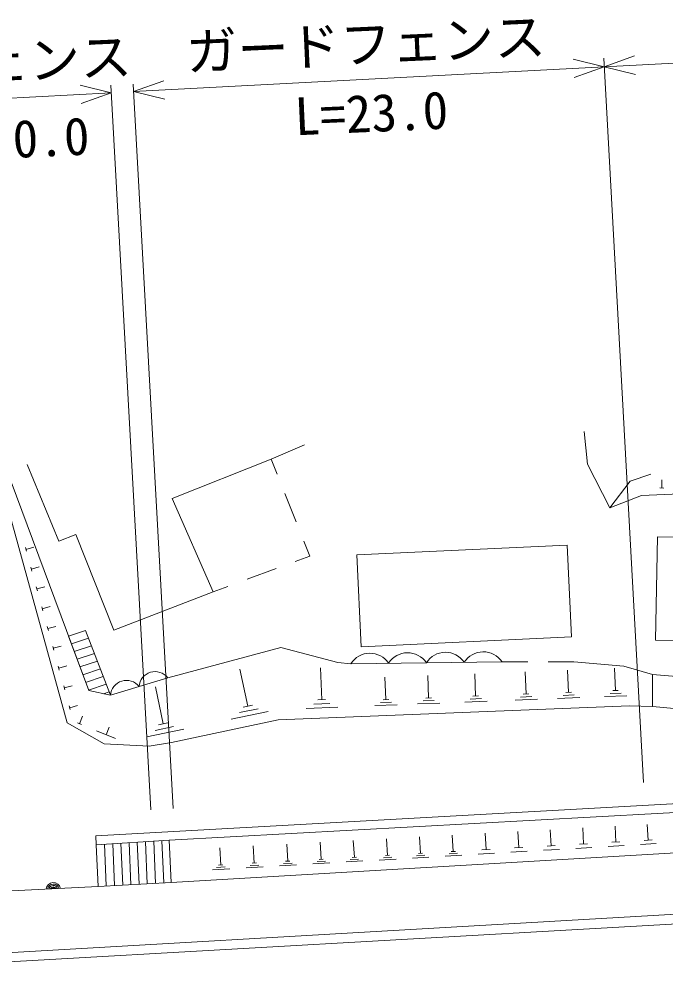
# Model space of a CAD drawing. Units: millimetres, scale not verified. Extents: x 40000 to 680000, y 20000 to 380000.
# Drawn here: x 295921 to 327397, y 285770 to 332128 of the extents above; entities that cross this region are included whole.
import ezdxf
from ezdxf.enums import TextEntityAlignment as Align

# ---------------------------------------------------------------- set-up
doc = ezdxf.new("R2010")
doc.units = ezdxf.units.MM
doc.header["$LTSCALE"] = 1000
doc.layers.add('M-BGD', color=7, linetype='Continuous', lineweight=13)
doc.layers.add('M-STR-HTXT', color=7, linetype='Continuous', lineweight=13)
doc.styles.add('ＭＳ ゴシック', font='')
doc.styles.get('ＭＳ ゴシック').set_extended_font_data('MS Gothic')

msp = doc.modelspace()

# ---------------------------------------------------------------- linework, layer by layer
at = {"layer": 'M-BGD'}
for p, q in [((323424, 312040), (323584, 310455)), ((308189, 310695), (309810, 311395)), ((303375, 308773), (308189, 310695)), ((308189, 310695), (308483, 309957)), ((298269, 297850), (294787, 310446)), ((323584, 310455), (324662, 308328)), ((325655, 309628), (326661, 309966)), ((327198, 309290), (327201, 309690)), ((324662, 308328), (325655, 309628)), ((327298, 309289), (327098, 309291)), ((305369, 304238), (303375, 308773)), ((308854, 309028), (309410, 307635)), ((324662, 308328), (326205, 308921)), ((309780, 306707), (310075, 305969)), ((296281, 306206), (296229, 306392)), ((296255, 306299), (296641, 306405)), ((310075, 305969), (309364, 305708)), ((296547, 305242), (296494, 305435)), ((296521, 305338), (296906, 305445)), ((308426, 305362), (307018, 304845)), ((296814, 304278), (296760, 304471)), ((296787, 304374), (297172, 304481)), ((306079, 304499), (305369, 304238)), ((297080, 303314), (297027, 303507)), ((297053, 303411), (297439, 303517)), ((297346, 302350), (297293, 302543)), ((297320, 302447), (297705, 302553)), ((299300, 301973), (298467, 301699)), ((297613, 301387), (297560, 301579)), ((297586, 301483), (297972, 301589)), ((299444, 301600), (298606, 301323)), ((299588, 301226), (298745, 300948)), ((297879, 300423), (297826, 300615)), ((297853, 300519), (298238, 300626)), ((299732, 300852), (298884, 300573)), ((299876, 300478), (299023, 300197)), ((307050, 298670), (306667, 300469)), ((310646, 298976), (310585, 300524)), ((319421, 300823), (312064, 300733)), ((320669, 300823), (319421, 300823)), ((322916, 300823), (321669, 300823)), ((322658, 299337), (322614, 300426)), ((325350, 300620), (322916, 300823)), ((324944, 299427), (324900, 300516)), ((326751, 300202), (325350, 300620)), ((300020, 300105), (299162, 299822)), ((303154, 300049), (300370, 299195)), ((313770, 298985), (313727, 300074)), ((315848, 299067), (315805, 300156)), ((318138, 299158), (318095, 300247)), ((320590, 299255), (320547, 300344)), ((298146, 299459), (298092, 299652)), ((298119, 299555), (298505, 299662)), ((300164, 299731), (299302, 299447)), ((302938, 297808), (302555, 299606)), ((300307, 299357), (300034, 299267)), ((315984, 299072), (315712, 299061)), ((318416, 299032), (317871, 299011)), ((318274, 299163), (318002, 299152)), ((320868, 299129), (320323, 299108)), ((320726, 299260), (320454, 299249)), ((323213, 299086), (322124, 299043)), ((322935, 299211), (322391, 299190)), ((322794, 299342), (322521, 299331)), ((325499, 299176), (324410, 299133)), ((325221, 299302), (324677, 299280)), ((325080, 299433), (324807, 299422)), ((298412, 298495), (298359, 298688)), ((298386, 298591), (298771, 298698)), ((307275, 298718), (306826, 298622)), ((311436, 298619), (309887, 298558)), ((311041, 298798), (310267, 298767)), ((310840, 298983), (310453, 298968)), ((314325, 298734), (313236, 298691)), ((314048, 298859), (313503, 298838)), ((313906, 298990), (313634, 298979)), ((316403, 298816), (315314, 298773)), ((316125, 298941), (315581, 298920)), ((318694, 298907), (317604, 298864)), ((321146, 299004), (320056, 298961)), ((298860, 297811), (299013, 298181)), ((308045, 298413), (306247, 298029)), ((307548, 298541), (306649, 298350)), ((298952, 297773), (298768, 297850)), ((300154, 297276), (300307, 297645)), ((303436, 297679), (302537, 297487)), ((303163, 297856), (302714, 297760)), ((300616, 297085), (299692, 297467)), ((303934, 297550), (302135, 297167)), ((303320, 290072), (362440, 293573)), ((320232, 291773), (320185, 292563)), ((321815, 291865), (321769, 292649)), ((323393, 291957), (323347, 292736)), ((324965, 292049), (324919, 292822)), ((326532, 292140), (326486, 292908)), ((302076, 292063), (302162, 290013)), ((302475, 292087), (302562, 290033)), ((302874, 292111), (302961, 290054)), ((312235, 291306), (312186, 292124)), ((313845, 291400), (313797, 292212)), ((315450, 291494), (315402, 292300)), ((317050, 291587), (317002, 292388)), ((318644, 291680), (318597, 292475)), ((325158, 292060), (324772, 292037)), ((326724, 292152), (326340, 292129)), ((300079, 291943), (300165, 289910)), ((300478, 291967), (300564, 289931)), ((300878, 291991), (300964, 289951)), ((301277, 292015), (301363, 289972)), ((301676, 292039), (301763, 289992)), ((305736, 290927), (305687, 291767)), ((307369, 291022), (307320, 291856)), ((308997, 291117), (308948, 291946)), ((310618, 291212), (310570, 292035)), ((317150, 291593), (316950, 291581)), ((318842, 291692), (318445, 291668)), ((320639, 291599), (319849, 291552)), ((320430, 291784), (320035, 291761)), ((322219, 291692), (321435, 291646)), ((322011, 291877), (321619, 291853)), ((323794, 291785), (323015, 291739)), ((323587, 291969), (323198, 291946)), ((325363, 291878), (324590, 291833)), ((326927, 291971), (326159, 291926)), ((310721, 291218), (310516, 291206)), ((312445, 291216), (312036, 291192)), ((312337, 291312), (312132, 291300)), ((314263, 291221), (313451, 291173)), ((314054, 291311), (313648, 291287)), ((313947, 291406), (313744, 291394)), ((315865, 291316), (315059, 291268)), ((315658, 291405), (315254, 291381)), ((315551, 291500), (315349, 291488)), ((317462, 291411), (316661, 291363)), ((317256, 291499), (316855, 291475)), ((319053, 291505), (318258, 291458)), ((306169, 290742), (305329, 290692)), ((305953, 290834), (305533, 290809)), ((305841, 290933), (305631, 290921)), ((307799, 290838), (306965, 290789)), ((307584, 290930), (307167, 290906)), ((307474, 291028), (307265, 291016)), ((309423, 290935), (308595, 290885)), ((309210, 291026), (308796, 291001)), ((309100, 291123), (308893, 291111)), ((311042, 291030), (310219, 290982)), ((310830, 291121), (310419, 291097)), ((312655, 291126), (311838, 291077)), ((299765, 289890), (292416, 289500))]:
    msp.add_line(p, q, dxfattribs=at)
for points in [[(295236, 310414), (299311, 299422), (300370, 299195)], [(296316, 310435), (297853, 306699), (298678, 307026), (300540, 302369), (305369, 304238)], [(326205, 308921), (329961, 309087), (336035, 308929), (337465, 308751), (340024, 306718), (340632, 305431), (341954, 304322)], [(303154, 300049), (308662, 301518), (311438, 300797), (312064, 300733)], [(303345, 296898), (308525, 298004), (325628, 298681), (326740, 298654)], [(298269, 297850), (300055, 296825), (302254, 296711), (303345, 296898)], [(299680, 291919), (299651, 292357), (356648, 295512)], [(303224, 292132), (356650, 295065), (357927, 295071), (360241, 295089)], [(287711, 285770), (360770, 289927), (360759, 290429), (287725, 286212)]]:
    msp.add_lwpolyline(points, dxfattribs=at)
for points in [[(326980, 306910), (338081, 306718), (337994, 301685), (326893, 301878)], [(312359, 306028), (322590, 306509), (322800, 302034), (312569, 301554)], [(299156, 302347), (298328, 302074), (299311, 299422), (300370, 299195)], [(326751, 300202), (326740, 298654), (330076, 298342), (330048, 299925)], [(299680, 291919), (299765, 289890), (303320, 290072), (303224, 292132)]]:
    msp.add_lwpolyline(points, close=True, dxfattribs=at)
for centre, radius, start, end in [((312991, 300148), 1096, 33.6359, 147.7634), ((314830, 300171), 1096, 33.6359, 147.7634), ((316669, 300193), 1096, 33.6359, 147.7634), ((318508, 300216), 1096, 33.6359, 147.7634), ((302540, 299568), 780, 38.0941, 176.0058), ((301148, 299141), 780, 38.0941, 176.0058), ((297591, 289720), 354, 11.8339, 174.2391), ((297591, 289720), 283, 14.058, 172.0151), ((297591, 289720), 212, 17.8043, 168.2688), ((297591, 289720), 142, 25.516, 160.557), ((297591, 289720), 100, 35.8337, 150.2394)]:
    msp.add_arc(centre, radius, start, end, dxfattribs=at)
at = {"layer": 'M-STR-HTXT'}
for p, q in [((324399, 329803), (343834, 330828)), ((324399, 329803), (322877, 330173)), ((326312, 294940), (324376, 330221)), ((324399, 329803), (325873, 330331)), ((301497, 328594), (324399, 329803)), ((324399, 329803), (322925, 329274)), ((324399, 329803), (325921, 329433)), ((300411, 328537), (298889, 328907)), ((302327, 293624), (300391, 328905)), ((303413, 293684), (301477, 328964)), ((301497, 328594), (302972, 329123)), ((290488, 328014), (300411, 328537)), ((300411, 328537), (298937, 328009)), ((301497, 328594), (303019, 328224))]:
    msp.add_line(p, q, dxfattribs=at)

# ---------------------------------------------------------------- texts
at = {"layer": 'M-STR-HTXT', "style": 'ＭＳ ゴシック'}
for s, p in [('ガードフェンス', (312789, 330912)), ('ガードフェンス', (292644, 329941)), ('L=23.0', (313061, 327547)), ('L=10.0', (295606, 326280))]:
    msp.add_text(s, height=1833, rotation=2.561, dxfattribs=at).set_placement(p, align=Align.MIDDLE_CENTER)

doc.saveas('drawing.dxf')
